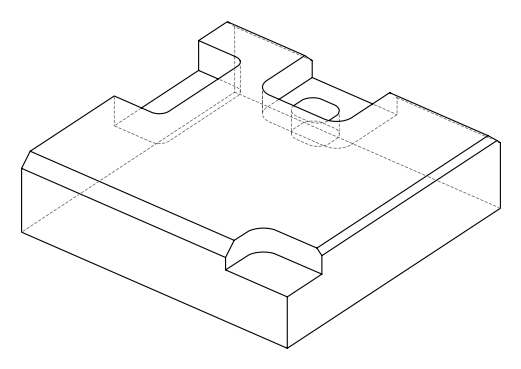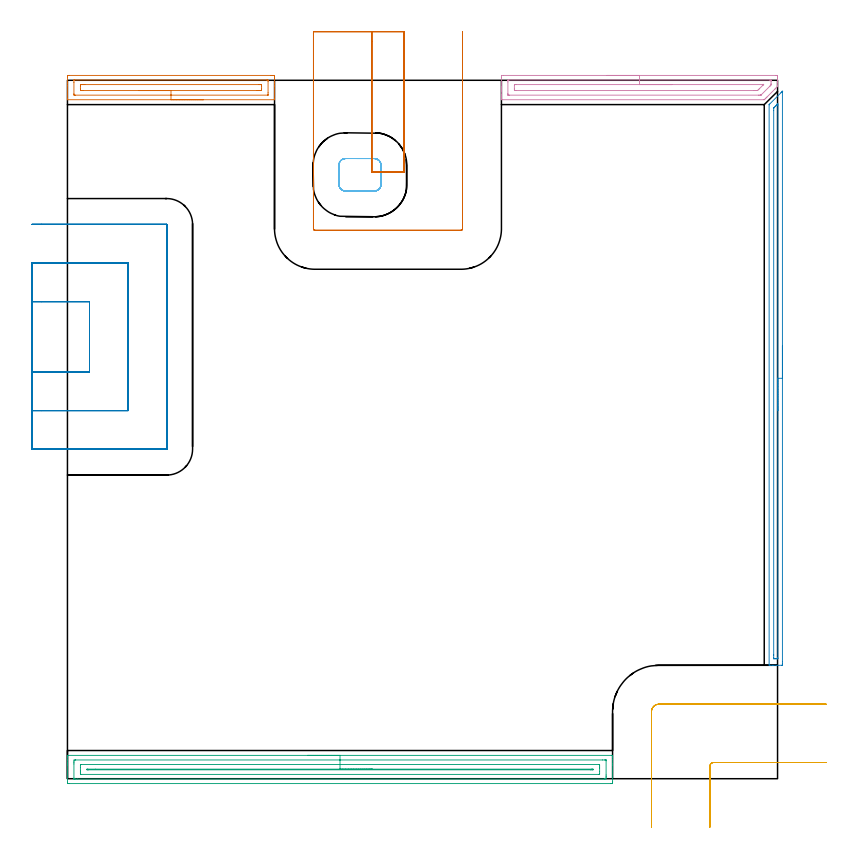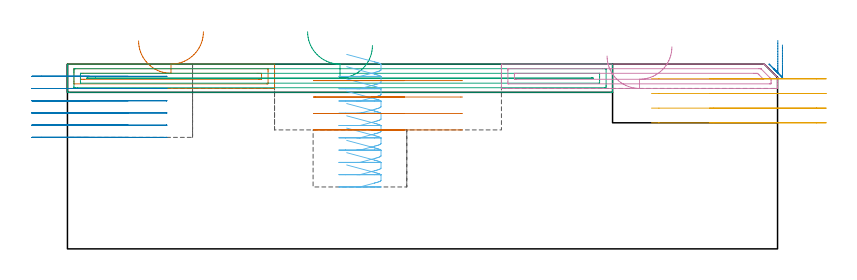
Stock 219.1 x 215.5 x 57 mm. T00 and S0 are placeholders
(PLAN: 8 operations, 4 tool changes, 24.6 min)
(1 AREA_MILL | FG_CHAMFER_SURFACE | UGT0205_001 | 1.74 min | 1931 mm3)
(2 AREA_MILL_1 | FG_CHAMFER_SURFACE_1 | UGT0205_001 | 2.97 min | 1536 mm3)
(3 AREA_MILL_2 | FG_CHAMFER_SURFACE_2 | UGT0205_001 | 5.54 min | 6573 mm3)
(4 AREA_MILL_3 | FG_CHAMFER_SURFACE_3 | UGT0205_001 | 2.22 min | 2483 mm3)
(5 MILL_CORNER_NOTCH_RECTANGULAR | CORNER_NOTCH_RECTANGULAR | UGT0201_106 | Follow Part, ap 6, ae 75% | 1.34 min | 31226 mm3)
(6 MILL_RECTANGULAR_POCKET | POCKET_RECTANGULAR_STRAIGHT | UGT0201_134 | Follow Part, ap 3.975, ae 75% | 1.93 min | 25121 mm3)
(7 MILL_SLOT | SLOT_PARTIAL_RECTANGULAR | UGT0201_106 | Follow Part, ap 6, ae 75% | 2.68 min | 67769 mm3)
(8 MILL_SLOT_1 | SLOT_PARTIAL_RECTANGULAR_1 | UGT0201_134 | Follow Part, ap 3.975, ae 75% | 6.21 min | 73797 mm3)
(TOOL UGT0205_001 | Chamfer Mill 20 x 3 x 45 deg. | D20 FL50 Z2)
(TOOL UGT0201_106 | End Mill 24 mm | D24 FL25 Z2)
(TOOL UGT0201_134 | Carbide End Mill 15.9 | D15.9 FL30 Z4)
(OP 1 AREA_MILL)
G17 G21 G94 G90
T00 M6
G54
G17 G0 G90 X41.95 Y209.5 S1061 M3
G43 Z67. H0
G94 G1 X41.912 Z66.128 F250.
X41.798 Z65.263
X41.609 Z64.412
X41.347 Z63.58
X41.013 Z62.774
X40.61 Z62.
X40.141 Z61.264
X39.61 Z60.572
X39.021 Z59.929
X38.378 Z59.34
X37.686 Z58.808
X36.95 Z58.34
X36.176 Z57.937
X35.37 Z57.603
X34.538 Z57.341
X33.686 Z57.152
X32.822 Z57.038
X31.95 Z57.
X0.067
X0.01 Y209.504 Z56.99
X0.006 Y209.524 Z56.97
X0. Y209.689 Z56.81
Y213.832 Z52.666
Y214.59 Z51.903
Y216.378 Z50.117
X0.002 Y216.89 Z49.605
X0.006 Y216.991 Z49.505
X0.51 Y217. Z49.5
X62.774 Y216.999 Z49.501
X63.39 Y216.996 Z49.504
X63.894 Y216.991 Z49.505
X63.898 Y216.89 Z49.605
X63.9 Y216.378 Z50.117
Y215.999 Z50.496
Y214.59 Z51.903
Y213.832 Z52.666
Y213.697 Z52.801
Y209.688 Z56.81
X63.894 Y209.524 Z56.97
X63.89 Y209.504 Z56.99
X63.833 Y209.5 Z57.
X31.95
Y210.914 Z55.586
X2.382 Y210.915 Z55.585
X2.281 Y210.916 Z55.584
X2.181 Y210.919 Z55.581
X2.01 Y210.928 Z55.572
X2.007 Y211.016 Z55.484
X2.001 Y211.299 Z55.201
X2. Y214.874 Z51.626
X2.007 Y215.484 Z51.016
X2.01 Y215.554 Z50.946
X2.02 Y215.579 Z50.921
X2.08 Y215.582 Z50.918
X2.181 Y215.585 Z50.915
X61.518
X61.619 Y215.584 Z50.916
X61.719 Y215.581 Z50.919
X61.89 Y215.572 Z50.928
X61.893 Y215.484 Z51.016
X61.899 Y215.201 Z51.299
X61.9 Y211.626 Z54.874
X61.893 Y211.016 Z55.484
X61.89 Y210.946 Z55.554
X61.88 Y210.921 Z55.579
X61.82 Y210.918 Z55.582
X61.719 Y210.915 Z55.585
X31.95 Y210.914 Z55.586
Y212.328 Z54.172
X4.938 Y212.329 Z54.171
X4.521 Y212.33 Z54.17
X4.053 Y212.336 Z54.164
X4.005 Y212.803 Z53.697
X4.001 Y212.855 Z53.645
Y213.697 Z52.803
X4.003 Y213.747 Z52.753
X4.053 Y214.164 Z52.336
X4.47 Y214.169 Z52.331
X4.938 Y214.171 Z52.329
X5.353
X58.962
X59.379 Y214.169 Z52.331
X59.847 Y214.164 Z52.336
X59.895 Y213.697 Z52.803
X59.899 Y213.645 Z52.855
Y212.803 Z53.697
X59.897 Y212.753 Z53.747
X59.847 Y212.336 Z54.164
X59.43 Y212.331 Z54.169
X58.962 Y212.329 Z54.171
X58.547 Y212.328 Z54.172
X31.95
X31.078 Z54.21
X30.213 Z54.323
X29.362 Z54.512
X28.53 Z54.775
X27.724 Z55.108
X26.95 Z55.511
X26.214 Z55.98
X25.522 Z56.511
X24.879 Z57.1
X24.29 Z57.744
X23.758 Z58.436
X23.29 Z59.172
X22.887 Z59.945
X22.553 Z60.751
X22.291 Z61.583
X22.102 Z62.435
X21.988 Z63.3
X21.95 Z64.172
G0 Z67.
M5
M2
(OP 2 AREA_MILL_1)
G17 G21 G94 G90
T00 M6
G54
G17 G0 G90 X220.6 Y133.55 S1061 M3
G43 Z67. H0
Z62.9
G94 G1 Y133.512 Z62.028 F250.
Y133.398 Z61.164
Y133.209 Z60.312
Y132.947 Z59.48
Y132.613 Z58.674
Y132.21 Z57.9
Y131.742 Z57.164
Y131.21 Z56.472
Y130.621 Z55.829
Y129.978 Z55.24
Y129.286 Z54.708
Y128.55 Z54.24
Y127.776 Z53.837
Y126.97 Z53.503
Y126.138 Z53.241
Y125.286 Z53.052
Y124.422 Z52.938
Y123.55 Z52.9
Y36.188
X220.599 Y35.61 Z52.901
X220.597 Y35.298
X220.593 Y35.01 Z52.903
X220.292 Y35. Z53.203
X218.87 Z54.627
X217.679 Z55.816
X216.726 Z56.774
X216.612 Y35.001 Z56.879
X216.599 Z56.893
X216.503 Y35.01 Z56.988
X216.5 Y35.164 Z57.
Y207.919
X216.504 Y207.994 Z56.99
X216.533 Y208.031 Z56.963
X216.68 Y208.181 Z56.819
X220.156 Y211.658 Z53.341
X220.292 Y211.794 Z53.203
X220.435 Y211.936 Z53.063
X220.578 Y212.083 Z52.911
X220.593 Y212.091 Z52.897
X220.595 Z52.895
X220.6 Y211.967 Z52.9
Y123.55
X219.186 Z54.314
X219.185 Y37.396 Z54.315
X219.183 Y37.07 Z54.317
X219.181 Y37.03 Z54.319
X219.18 Y37.016 Z54.32
X219.166 Y37.01 Z54.334
X219.065 Y37.005 Z54.435
X218.935 Y37.001 Z54.565
X218.55 Z54.95
X218.063 Y37.002 Z55.437
X217.948 Y37.007 Z55.552
X217.927 Y37.009 Z55.573
X217.921 Y37.048 Z55.579
X217.918 Y37.151 Z55.582
X217.916 Y37.396 Z55.584
X217.914 Y38.047 Z55.586
Y38.289
X217.915 Y206.133
X217.917 Y206.782 Z55.583
X217.919 Y206.905 Z55.581
X217.922 Y206.96 Z55.578
X217.981 Y207.026 Z55.519
X218.267 Y207.316 Z55.233
X218.55 Y207.6 Z54.95
X218.707 Y207.758 Z54.793
X218.869 Y207.919 Z54.631
X218.973 Y208.02 Z54.527
X219.154 Y208.192 Z54.346
X219.179 Y208.21 Z54.321
X219.182 Y208.164 Z54.318
X219.184 Y207.919 Z54.316
X219.185 Y207.717 Z54.315
X219.186 Y123.55 Z54.314
Y122.678 Z54.352
Y121.814 Z54.466
Y120.962 Z54.655
Y120.13 Z54.917
Y119.324 Z55.251
Y118.55 Z55.654
Y117.814 Z56.123
Y117.122 Z56.654
Y116.479 Z57.243
Y115.89 Z57.886
Y115.358 Z58.579
Y114.89 Z59.314
Y114.487 Z60.088
Y114.153 Z60.894
Y113.891 Z61.726
Y113.702 Z62.578
Y113.588 Z63.443
Y113.55 Z64.314
G0 Z67.
M5
M2
(OP 3 AREA_MILL_2)
G17 G21 G94 G90
T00 M6
G54
G17 G0 G90 X74.1 Y7.2 S1061 M3
G43 Z67. H0
G94 G1 X74.138 Z66.128 F250.
X74.252 Z65.263
X74.441 Z64.412
X74.703 Z63.58
X75.037 Z62.774
X75.44 Z62.
X75.908 Z61.264
X76.44 Z60.572
X77.029 Z59.929
X77.672 Z59.339
X78.364 Z58.808
X79.1 Z58.34
X79.874 Z57.937
X80.68 Z57.603
X81.512 Z57.341
X82.364 Z57.152
X83.228 Z57.038
X84.1 Z57.
X168.034
X168.19 Y7.198 Z56.988
X168.198 Y7.054 Z56.846
X168.2 Y6.903 Z56.703
Y6.573 Z56.373
Y5.922 Z55.717
Y4.719 Z54.516
Y4.167 Z53.961
Y-0.824 Z48.973
X168.197 Y-1.1 Z48.697
X168.19 Y-1.492 Z48.305
X167.991 Y-1.496 Z48.302
X167.588 Y-1.5 Z48.3
X0.612
X0.209 Y-1.496 Z48.302
X0.01 Y-1.492 Z48.305
X0. Y-1.1 Z48.697
Y4.167 Z53.961
Y4.719 Z54.516
Y5.044 Z54.84
Y5.597 Z55.393
Y5.922 Z55.717
Y6.573 Z56.373
Y6.903 Z56.703
X0.002 Y7.054 Z56.846
X0.01 Y7.198 Z56.988
X0.166 Y7.2 Z57.
X84.1
Y5.786 Z55.586
X165.048
X165.802 Y5.785 Z55.585
X165.943 Y5.784 Z55.584
X166.155 Y5.779 Z55.579
X166.191 Y5.771 Z55.571
X166.195 Y5.743 Z55.543
X166.197 Y5.713 Z55.513
X166.2 Y5.532 Z55.332
Y1.143 Z50.943
X166.197 Y0.656 Z50.456
X166.191 Y0.274 Z50.074
X166.17 Y-0.079 Z49.721
X165.802 Y-0.084 Z49.716
X165.662 Y-0.085 Z49.715
X3.152 Y-0.086 Z49.714
X2.398 Y-0.085 Z49.715
X2.257 Y-0.084 Z49.716
X2.045 Y-0.079 Z49.721
X2.009 Y-0.071 Z49.729
X2.005 Y-0.043 Z49.757
X2.003 Y-0.013 Z49.787
X2. Y0.168 Z49.968
Y4.557 Z54.357
X2.004 Y5.044 Z54.844
X2.009 Y5.426 Z55.226
X2.03 Y5.779 Z55.579
X2.398 Y5.784 Z55.584
X2.538 Y5.785 Z55.585
X84.1 Y5.786 Z55.586
Y4.371 Z54.171
X164.086
X164.141 Y4.37 Z54.17
X164.177 Y4.367 Z54.167
X164.19 Y4.365 Z54.165
X164.192 Y4.347 Z54.147
X164.197 Y4.167 Z53.967
X164.2 Y3.986 Z53.786
Y3.289 Z53.089
Y2.231 Z52.031
X164.197 Y1.533 Z51.333
X164.194 Y1.358 Z51.158
X164.189 Y1.335 Z51.135
X164.171 Y1.333 Z51.133
X164.12 Y1.331 Z51.131
X164.016 Y1.329 Z51.129
X4.114
X4.059 Y1.33 Z51.13
X4.023 Y1.333 Z51.133
X4.01 Y1.335 Z51.135
X4.008 Y1.353 Z51.153
X4.003 Y1.533 Z51.333
X4. Y1.714 Z51.514
Y2.411 Z52.211
Y3.469 Z53.269
X4.003 Y4.167 Z53.967
X4.006 Y4.342 Z54.142
X4.011 Y4.365 Z54.165
X4.029 Y4.367 Z54.167
X4.08 Y4.369 Z54.169
X4.184 Y4.371 Z54.171
X84.1
Y2.957 Z52.757
X161.675
X161.893 Y2.956 Z52.756
X162.002 Y2.954 Z52.754
X162.19 Y2.945 Z52.745
X162.192 Y2.85 Z52.65
X162.19 Y2.755 Z52.555
X162.002 Y2.746 Z52.546
X161.892 Y2.744 Z52.544
X161.556 Y2.743 Z52.543
X161.338
X6.525
X6.307 Y2.744 Z52.544
X6.198 Y2.746 Z52.546
X6.01 Y2.755 Z52.555
X6.008 Y2.85 Z52.65
X6.01 Y2.945 Z52.745
X6.198 Y2.954 Z52.754
X6.308 Y2.956 Z52.756
X8.648 Y2.957 Z52.757
X84.1
X84.972 Z52.795
X85.836 Z52.909
X86.688 Z53.098
X87.52 Z53.36
X88.326 Z53.694
X89.1 Z54.097
X89.836 Z54.566
X90.528 Z55.097
X91.171 Z55.686
X91.76 Z56.329
X92.292 Z57.022
X92.76 Z57.757
X93.163 Z58.531
X93.497 Z59.337
X93.759 Z60.169
X93.948 Z61.021
X94.062 Z61.886
X94.1 Z62.757
G0 Z67.
M5
M2
(OP 4 AREA_MILL_3)
G17 G21 G94 G90
T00 M6
G54
G17 G0 G90 X166.5 Y217. S1061 M3
G43 Z67. H0
Z59.5
G94 G1 X166.538 Z58.629 F250.
X166.652 Z57.764
X166.841 Z56.912
X167.103 Z56.08
X167.437 Z55.274
X167.84 Z54.5
X168.308 Z53.764
X168.839 Z53.072
X169.429 Z52.429
X170.072 Z51.84
X170.764 Z51.309
X171.5 Z50.84
X172.274 Z50.437
X173.08 Z50.103
X173.912 Z49.841
X174.763 Z49.652
X175.628 Z49.538
X176.5 Z49.5
X218.483
X218.62 Y216.999 Z49.501
X219.098 Y216.991 Z49.505
X219.1 Y216.718 Z49.78
Y216.378 Z50.119
Y215.824 Z50.672
Y215.484 Z51.012
Y214.803 Z51.696
Y213.697 Z52.802
X219.098 Y213.609 Z52.888
X219.079 Y213.581 Z52.917
X218.843 Y213.342 Z53.157
X218.657 Y213.157 Z53.343
X218.305 Y212.803 Z53.693
X215.803 Y210.302 Z56.195
X215.494 Y209.993 Z56.506
X215.357 Y209.856 Z56.643
X215.167 Y209.666 Z56.833
X215.031 Y209.533 Z56.962
X214.995 Y209.504 Z56.99
X214.91 Y209.5 Z57.
X134.07
X133.91 Y209.502 Z56.988
X133.907 Y209.564 Z56.928
X133.9 Y209.974 Z56.525
Y210.335 Z56.165
Y211.016 Z55.479
Y212.25 Z54.247
Y212.803 Z53.691
Y213.42 Z53.075
Y216.378 Z50.119
X133.902 Y216.993 Z49.505
X133.904 Y216.994 Z49.503
X134.517 Y217. Z49.5
X176.5
Y215.586 Z50.914
X216.697 Y215.585 Z50.915
X216.798 Y215.584 Z50.916
X217.001 Y215.579 Z50.921
X217.091 Y215.571 Z50.929
X217.094 Y215.541 Z50.959
X217.096 Y215.484 Z51.016
X217.099 Y215.081 Z51.419
Y214.59 Z51.91
X217.096 Y214.191 Z52.309
X217.09 Y214.066 Z52.434
X217.02 Y213.982 Z52.518
X216.747 Y213.697 Z52.803
X216.714 Y213.663 Z52.837
X214.066 Y211.016 Z55.484
X214.041 Y210.991 Z55.509
X214.017 Y210.969 Z55.531
X213.962 Y210.924 Z55.576
X213.917 Y210.921 Z55.579
X213.819 Y210.917 Z55.583
X213.621 Y210.915 Z55.585
X213.225 Y210.914 Z55.586
X136.303 Y210.915 Z55.585
X136.202 Y210.916 Z55.584
X135.999 Y210.921 Z55.579
X135.909 Y210.929 Z55.571
X135.906 Y210.959 Z55.541
X135.904 Y211.016 Z55.484
X135.9 Y211.419 Z55.081
X135.901 Y214.993 Z51.507
X135.908 Y215.484 Z51.016
X135.91 Y215.578 Z50.922
X136.1 Y215.583 Z50.917
X136.202 Y215.585 Z50.915
X176.5 Y215.586 Z50.914
Y214.171 Z52.329
X214.637
X214.715 Y214.169 Z52.331
X214.752 Y214.166 Z52.334
X214.754 Y214.165 Z52.335
X214.751 Y214.157 Z52.343
X214.715 Y214.117 Z52.383
X214.604 Y214.003 Z52.497
X213.404 Y212.803 Z53.697
X213.263 Y212.664 Z53.836
X213.124 Y212.529 Z53.971
X212.909 Y212.335 Z54.165
X212.701 Y212.332 Z54.168
X212.23 Y212.33 Z54.17
X211.811 Y212.329 Z54.171
X138.564
X138.09 Y212.331 Z54.169
X137.933 Y212.334 Z54.166
X137.914 Y212.335 Z54.165
X137.909 Y212.386 Z54.114
X137.904 Y212.487 Z54.013
X137.901 Y212.613 Z53.887
X137.9 Y212.803 Z53.697
X137.902 Y213.884 Z52.616
X137.91 Y214.076 Z52.424
X137.921 Y214.165 Z52.335
X137.972 Y214.167 Z52.333
X138.09 Y214.169 Z52.331
X138.509 Y214.171 Z52.329
X176.5
X177.372 Z52.367
X178.236 Z52.48
X179.088 Z52.669
X179.92 Z52.932
X180.726 Z53.265
X181.5 Z53.668
X182.236 Z54.137
X182.928 Z54.668
X183.571 Z55.257
X184.16 Z55.901
X184.691 Z56.593
X185.16 Z57.329
X185.563 Z58.102
X185.897 Z58.908
X186.159 Z59.74
X186.348 Z60.592
X186.462 Z61.457
X186.5 Z62.329
G0 Z67.
M5
M2
(OP 5 MILL_CORNER_NOTCH_RECTANGULAR)
G17 G21 G94 G90
T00 M6
G54
G17 G0 G90 X234.1 Y5. S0 M3
G43 Z67. H0
Z52.475
G94 G1 X231.1 F250.
X199.396 F500.
G3 X198.2 Y3.804 R1.2
G1 Y-12.
Y-15. F250.
G0 Z67.
X234.1 Y23.
Z52.475
G1 X231.1
X182.5 F500.
G3 X180.2 Y20.7 R2.3
G1 Y-12.
Y-15. F250.
G0 Z67.
X234.1 Y5.
Z47.95
G1 X231.1
X199.396 F500.
G3 X198.2 Y3.804 R1.2
G1 Y-12.
Y-15. F250.
G0 Z67.
X234.1 Y23.
Z47.95
G1 X231.1
X182.5 F500.
G3 X180.2 Y20.7 R2.3
G1 Y-12.
Y-15. F250.
G0 Z67.
X234.1 Y5.
Z43.425
G1 X231.1
X199.396 F500.
G3 X198.2 Y3.804 R1.2
G1 Y-12.
Y-15. F250.
G0 Z67.
X234.1 Y23.
Z43.425
G1 X231.1
X182.5 F500.
G3 X180.2 Y20.7 R2.3
G1 Y-12.
Y-15. F250.
G0 Z67.
X234.1 Y5.
Z38.9
G1 X231.1
X199.396 F500.
G3 X198.2 Y3.804 R1.2
G1 Y-12.
Y-15. F250.
G0 Z67.
X234.1 Y23.
Z38.9
G1 X231.1
X182.5 F500.
G3 X180.2 Y20.7 R2.3
G1 Y-12.
Y-15. F250.
G0 Z67.
M5
M2
(OP 6 MILL_RECTANGULAR_POCKET)
G17 G21 G94 G90
T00 M6
G54
G17 G0 G90 X86.157 Y181.35 S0 M3
G43 Z67. H0
Z60.
G94 G1 X94.7 Z57.711 F250.
X94.843 Z57.672
X95.206 Y181.408 Z57.574
X95.552 Y181.53 Z57.476
X95.871 Y181.712 Z57.377
X96.153 Y181.947 Z57.279
X96.388 Y182.229 Z57.181
X96.57 Y182.548 Z57.082
X96.692 Y182.894 Z56.984
X96.75 Y183.257 Z56.885
Y189.443 Z55.228
X96.692 Y189.806 Z55.129
X96.57 Y190.152 Z55.031
X96.388 Y190.471 Z54.933
X96.153 Y190.753 Z54.834
X95.871 Y190.988 Z54.736
X95.552 Y191.17 Z54.637
X95.206 Y191.292 Z54.539
X94.843 Y191.35 Z54.441
X94.7 Z54.402
X90.25 Z53.21
X85.8 F500.
G3 X83.75 Y189.3 R2.05
G1 Y183.4
G3 X85.8 Y181.35 R2.05
G1 X94.7
G3 X96.75 Y183.4 R2.05
G1 Y189.3
G3 X94.7 Y191.35 R2.05
G1 X90.25
X89.25
G0 X86.157 Y181.35 Z56.21
G1 X94.7 Z53.921 F250.
X94.843 Z53.882
X95.206 Y181.408 Z53.784
X95.552 Y181.53 Z53.686
X95.871 Y181.712 Z53.587
X96.153 Y181.947 Z53.489
X96.388 Y182.229 Z53.391
X96.57 Y182.548 Z53.292
X96.692 Y182.894 Z53.194
X96.75 Y183.257 Z53.095
Y189.443 Z51.438
X96.692 Y189.806 Z51.339
X96.57 Y190.152 Z51.241
X96.388 Y190.471 Z51.143
X96.153 Y190.753 Z51.044
X95.871 Y190.988 Z50.946
X95.552 Y191.17 Z50.847
X95.206 Y191.292 Z50.749
X94.843 Y191.35 Z50.651
X94.7 Z50.612
X90.25 Z49.42
X85.8 F500.
G3 X83.75 Y189.3 R2.05
G1 Y183.4
G3 X85.8 Y181.35 R2.05
G1 X94.7
G3 X96.75 Y183.4 R2.05
G1 Y189.3
G3 X94.7 Y191.35 R2.05
G1 X90.25
X89.25
G0 X86.157 Y181.35 Z52.42
G1 X94.7 Z50.131 F250.
X94.843 Z50.092
X95.206 Y181.408 Z49.994
X95.552 Y181.53 Z49.896
X95.871 Y181.712 Z49.797
X96.153 Y181.947 Z49.699
X96.388 Y182.229 Z49.601
X96.57 Y182.548 Z49.502
X96.692 Y182.894 Z49.404
X96.75 Y183.257 Z49.305
Y189.443 Z47.648
X96.692 Y189.806 Z47.549
X96.57 Y190.152 Z47.451
X96.388 Y190.471 Z47.353
X96.153 Y190.753 Z47.254
X95.871 Y190.988 Z47.156
X95.552 Y191.17 Z47.057
X95.206 Y191.292 Z46.959
X94.843 Y191.35 Z46.861
X94.7 Z46.822
X90.25 Z45.63
X85.8 F500.
G3 X83.75 Y189.3 R2.05
G1 Y183.4
G3 X85.8 Y181.35 R2.05
G1 X94.7
G3 X96.75 Y183.4 R2.05
G1 Y189.3
G3 X94.7 Y191.35 R2.05
G1 X90.25
X89.25
G0 X86.157 Y181.35 Z48.63
G1 X94.7 Z46.341 F250.
X94.843 Z46.302
X95.206 Y181.408 Z46.204
X95.552 Y181.53 Z46.106
X95.871 Y181.712 Z46.007
X96.153 Y181.947 Z45.909
X96.388 Y182.229 Z45.811
X96.57 Y182.548 Z45.712
X96.692 Y182.894 Z45.614
X96.75 Y183.257 Z45.515
Y189.443 Z43.858
X96.692 Y189.806 Z43.759
X96.57 Y190.152 Z43.661
X96.388 Y190.471 Z43.563
X96.153 Y190.753 Z43.464
X95.871 Y190.988 Z43.366
X95.552 Y191.17 Z43.267
X95.206 Y191.292 Z43.169
X94.843 Y191.35 Z43.071
X94.7 Z43.032
X90.25 Z41.84
X85.8 F500.
G3 X83.75 Y189.3 R2.05
G1 Y183.4
G3 X85.8 Y181.35 R2.05
G1 X94.7
G3 X96.75 Y183.4 R2.05
G1 Y189.3
G3 X94.7 Y191.35 R2.05
G1 X90.25
X89.25
G0 X86.157 Y181.35 Z44.84
G1 X94.7 Z42.551 F250.
X94.843 Z42.512
X95.206 Y181.408 Z42.414
X95.552 Y181.53 Z42.316
X95.871 Y181.712 Z42.217
X96.153 Y181.947 Z42.119
X96.388 Y182.229 Z42.021
X96.57 Y182.548 Z41.922
X96.692 Y182.894 Z41.824
X96.75 Y183.257 Z41.725
Y189.443 Z40.068
X96.692 Y189.806 Z39.969
X96.57 Y190.152 Z39.871
X96.388 Y190.471 Z39.773
X96.153 Y190.753 Z39.674
X95.871 Y190.988 Z39.576
X95.552 Y191.17 Z39.477
X95.206 Y191.292 Z39.379
X94.843 Y191.35 Z39.281
X94.7 Z39.242
X90.25 Z38.05
X85.8 F500.
G3 X83.75 Y189.3 R2.05
G1 Y183.4
G3 X85.8 Y181.35 R2.05
G1 X94.7
G3 X96.75 Y183.4 R2.05
G1 Y189.3
G3 X94.7 Y191.35 R2.05
G1 X90.25
X89.25
G0 X86.157 Y181.35 Z41.05
G1 X94.7 Z38.761 F250.
X94.843 Z38.722
X95.206 Y181.408 Z38.624
X95.552 Y181.53 Z38.526
X95.871 Y181.712 Z38.427
X96.153 Y181.947 Z38.329
X96.388 Y182.229 Z38.231
X96.57 Y182.548 Z38.132
X96.692 Y182.894 Z38.034
X96.75 Y183.257 Z37.935
Y189.443 Z36.278
X96.692 Y189.806 Z36.179
X96.57 Y190.152 Z36.081
X96.388 Y190.471 Z35.983
X96.153 Y190.753 Z35.884
X95.871 Y190.988 Z35.786
X95.552 Y191.17 Z35.687
X95.206 Y191.292 Z35.589
X94.843 Y191.35 Z35.491
X94.7 Z35.452
X90.25 Z34.26
X85.8 F500.
G3 X83.75 Y189.3 R2.05
G1 Y183.4
G3 X85.8 Y181.35 R2.05
G1 X94.7
G3 X96.75 Y183.4 R2.05
G1 Y189.3
G3 X94.7 Y191.35 R2.05
G1 X90.25
X89.25
G0 X86.157 Y181.35 Z37.26
G1 X94.7 Z34.971 F250.
X94.843 Z34.933
X95.206 Y181.408 Z34.834
X95.552 Y181.53 Z34.736
X95.871 Y181.712 Z34.637
X96.153 Y181.947 Z34.539
X96.388 Y182.229 Z34.441
X96.57 Y182.548 Z34.342
X96.692 Y182.894 Z34.244
X96.75 Y183.257 Z34.145
Y189.443 Z32.488
X96.692 Y189.806 Z32.389
X96.57 Y190.152 Z32.291
X96.388 Y190.471 Z32.193
X96.153 Y190.753 Z32.094
X95.871 Y190.988 Z31.996
X95.552 Y191.17 Z31.897
X95.206 Y191.292 Z31.799
X94.843 Y191.35 Z31.701
X94.7 Z31.662
X90.25 Z30.47
X85.8 F500.
G3 X83.75 Y189.3 R2.05
G1 Y183.4
G3 X85.8 Y181.35 R2.05
G1 X94.7
G3 X96.75 Y183.4 R2.05
G1 Y189.3
G3 X94.7 Y191.35 R2.05
G1 X90.25
X89.25
G0 X86.157 Y181.35 Z33.47
G1 X94.7 Z31.181 F250.
X94.843 Z31.143
X95.206 Y181.408 Z31.044
X95.552 Y181.53 Z30.946
X95.871 Y181.712 Z30.847
X96.153 Y181.947 Z30.749
X96.388 Y182.229 Z30.651
X96.57 Y182.548 Z30.552
X96.692 Y182.894 Z30.454
X96.75 Y183.257 Z30.355
Y189.443 Z28.698
X96.692 Y189.806 Z28.599
X96.57 Y190.152 Z28.501
X96.388 Y190.471 Z28.403
X96.153 Y190.753 Z28.304
X95.871 Y190.988 Z28.206
X95.552 Y191.17 Z28.108
X95.206 Y191.292 Z28.009
X94.843 Y191.35 Z27.911
X94.7 Z27.872
X90.25 Z26.68
X85.8 F500.
G3 X83.75 Y189.3 R2.05
G1 Y183.4
G3 X85.8 Y181.35 R2.05
G1 X94.7
G3 X96.75 Y183.4 R2.05
G1 Y189.3
G3 X94.7 Y191.35 R2.05
G1 X90.25
X89.25
G0 X86.157 Y181.35 Z29.68
G1 X94.7 Z27.391 F250.
X94.843 Z27.353
X95.206 Y181.408 Z27.254
X95.552 Y181.53 Z27.156
X95.871 Y181.712 Z27.057
X96.153 Y181.947 Z26.959
X96.388 Y182.229 Z26.861
X96.57 Y182.548 Z26.762
X96.692 Y182.894 Z26.664
X96.75 Y183.257 Z26.565
Y189.443 Z24.908
X96.692 Y189.806 Z24.809
X96.57 Y190.152 Z24.711
X96.388 Y190.471 Z24.613
X96.153 Y190.753 Z24.514
X95.871 Y190.988 Z24.416
X95.552 Y191.17 Z24.318
X95.206 Y191.292 Z24.219
X94.843 Y191.35 Z24.121
X94.7 Z24.082
X90.25 Z22.89
X85.8 F500.
G3 X83.75 Y189.3 R2.05
G1 Y183.4
G3 X85.8 Y181.35 R2.05
G1 X94.7
G3 X96.75 Y183.4 R2.05
G1 Y189.3
G3 X94.7 Y191.35 R2.05
G1 X90.25
X89.25
G0 X86.157 Y181.35 Z25.89
G1 X94.7 Z23.601 F250.
X94.843 Z23.563
X95.206 Y181.408 Z23.464
X95.552 Y181.53 Z23.366
X95.871 Y181.712 Z23.267
X96.153 Y181.947 Z23.169
X96.388 Y182.229 Z23.071
X96.57 Y182.548 Z22.972
X96.692 Y182.894 Z22.874
X96.75 Y183.257 Z22.775
Y189.443 Z21.118
X96.692 Y189.806 Z21.019
X96.57 Y190.152 Z20.921
X96.388 Y190.471 Z20.823
X96.153 Y190.753 Z20.724
X95.871 Y190.988 Z20.626
X95.552 Y191.17 Z20.528
X95.206 Y191.292 Z20.429
X94.843 Y191.35 Z20.331
X94.7 Z20.292
X90.25 Z19.1
X85.8 F500.
G3 X83.75 Y189.3 R2.05
G1 Y183.4
G3 X85.8 Y181.35 R2.05
G1 X94.7
G3 X96.75 Y183.4 R2.05
G1 Y189.3
G3 X94.7 Y191.35 R2.05
G1 X90.25
X89.25
G0 Z67.
M5
M2
(OP 7 MILL_SLOT)
G17 G21 G94 G90
T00 M6
G54
G17 G0 G90 X93.9 Y230.5 S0 M3
G43 Z67. H0
Z51.925
G94 G1 Y227.5 F250.
Y187.2 F500.
X103.9
Y227.5
Y230.5 F250.
X75.9
Y227.5
Y169.7 F500.
G3 X76.4 Y169.2 R0.5
G1 X121.4
G3 X121.9 Y169.7 R0.5
G1 Y227.5
Y230.5 F250.
G0 X93.9 Z46.85
G1 Y227.5
Y187.2 F500.
X103.9
Y227.5
Y230.5 F250.
X75.9
Y227.5
Y169.7 F500.
G3 X76.4 Y169.2 R0.5
G1 X121.4
G3 X121.9 Y169.7 R0.5
G1 Y227.5
Y230.5 F250.
G0 X93.9 Z41.775
G1 Y227.5
Y187.2 F500.
X103.9
Y227.5
Y230.5 F250.
X75.9
Y227.5
Y169.7 F500.
G3 X76.4 Y169.2 R0.5
G1 X121.4
G3 X121.9 Y169.7 R0.5
G1 Y227.5
Y230.5 F250.
G0 X93.9 Z36.7
G1 Y227.5
Y187.2 F500.
X103.9
Y227.5
Y230.5 F250.
X75.9
Y227.5
Y169.7 F500.
G3 X76.4 Y169.2 R0.5
G1 X121.4
G3 X121.9 Y169.7 R0.5
G1 Y227.5
Y230.5 F250.
G0 Z67.
M5
M2
(OP 8 MILL_SLOT_1)
G17 G21 G94 G90
T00 M6
G54
G17 G0 G90 X-10.95 Y125.5 S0 M3
G43 Z67. H0
Z53.233
G94 G1 X-7.95 F250.
X6.8 F500.
Y147.2
X-7.95
X-10.95 F250.
Y113.575
X-7.95
X18.725 F500.
Y159.125
X-7.95
X-10.95 F250.
Y101.65
X-7.95
X30.6 F500.
X30.63 Y101.648
X30.652 Y101.67
X30.65 Y101.7
Y171.
X30.652 Y171.03
X30.63 Y171.052
X30.6 Y171.05
X-7.95
X-10.95 F250.
G0 Y125.5 Z49.467
G1 X-7.95
X6.8 F500.
Y147.2
X-7.95
X-10.95 F250.
Y113.575
X-7.95
X18.725 F500.
Y159.125
X-7.95
X-10.95 F250.
Y101.65
X-7.95
X30.6 F500.
X30.63 Y101.648
X30.652 Y101.67
X30.65 Y101.7
Y171.
X30.652 Y171.03
X30.63 Y171.052
X30.6 Y171.05
X-7.95
X-10.95 F250.
G0 Y125.5 Z45.7
G1 X-7.95
X6.8 F500.
Y147.2
X-7.95
X-10.95 F250.
Y113.575
X-7.95
X18.725 F500.
Y159.125
X-7.95
X-10.95 F250.
Y101.65
X-7.95
X30.6 F500.
X30.63 Y101.648
X30.652 Y101.67
X30.65 Y101.7
Y171.
X30.652 Y171.03
X30.63 Y171.052
X30.6 Y171.05
X-7.95
X-10.95 F250.
G0 Y125.5 Z41.933
G1 X-7.95
X6.8 F500.
Y147.2
X-7.95
X-10.95 F250.
Y113.575
X-7.95
X18.725 F500.
Y159.125
X-7.95
X-10.95 F250.
Y101.65
X-7.95
X30.6 F500.
X30.63 Y101.648
X30.652 Y101.67
X30.65 Y101.7
Y171.
X30.652 Y171.03
X30.63 Y171.052
X30.6 Y171.05
X-7.95
X-10.95 F250.
G0 Y125.5 Z38.167
G1 X-7.95
X6.8 F500.
Y147.2
X-7.95
X-10.95 F250.
Y113.575
X-7.95
X18.725 F500.
Y159.125
X-7.95
X-10.95 F250.
Y101.65
X-7.95
X30.6 F500.
X30.63 Y101.648
X30.652 Y101.67
X30.65 Y101.7
Y171.
X30.652 Y171.03
X30.63 Y171.052
X30.6 Y171.05
X-7.95
X-10.95 F250.
G0 Y125.5 Z34.4
G1 X-7.95
X6.8 F500.
Y147.2
X-7.95
X-10.95 F250.
Y113.575
X-7.95
X18.725 F500.
Y159.125
X-7.95
X-10.95 F250.
Y101.65
X-7.95
X30.6 F500.
X30.63 Y101.648
X30.652 Y101.67
X30.65 Y101.7
Y171.
X30.652 Y171.03
X30.63 Y171.052
X30.6 Y171.05
X-7.95
X-10.95 F250.
G0 Z67.
M5
M2
